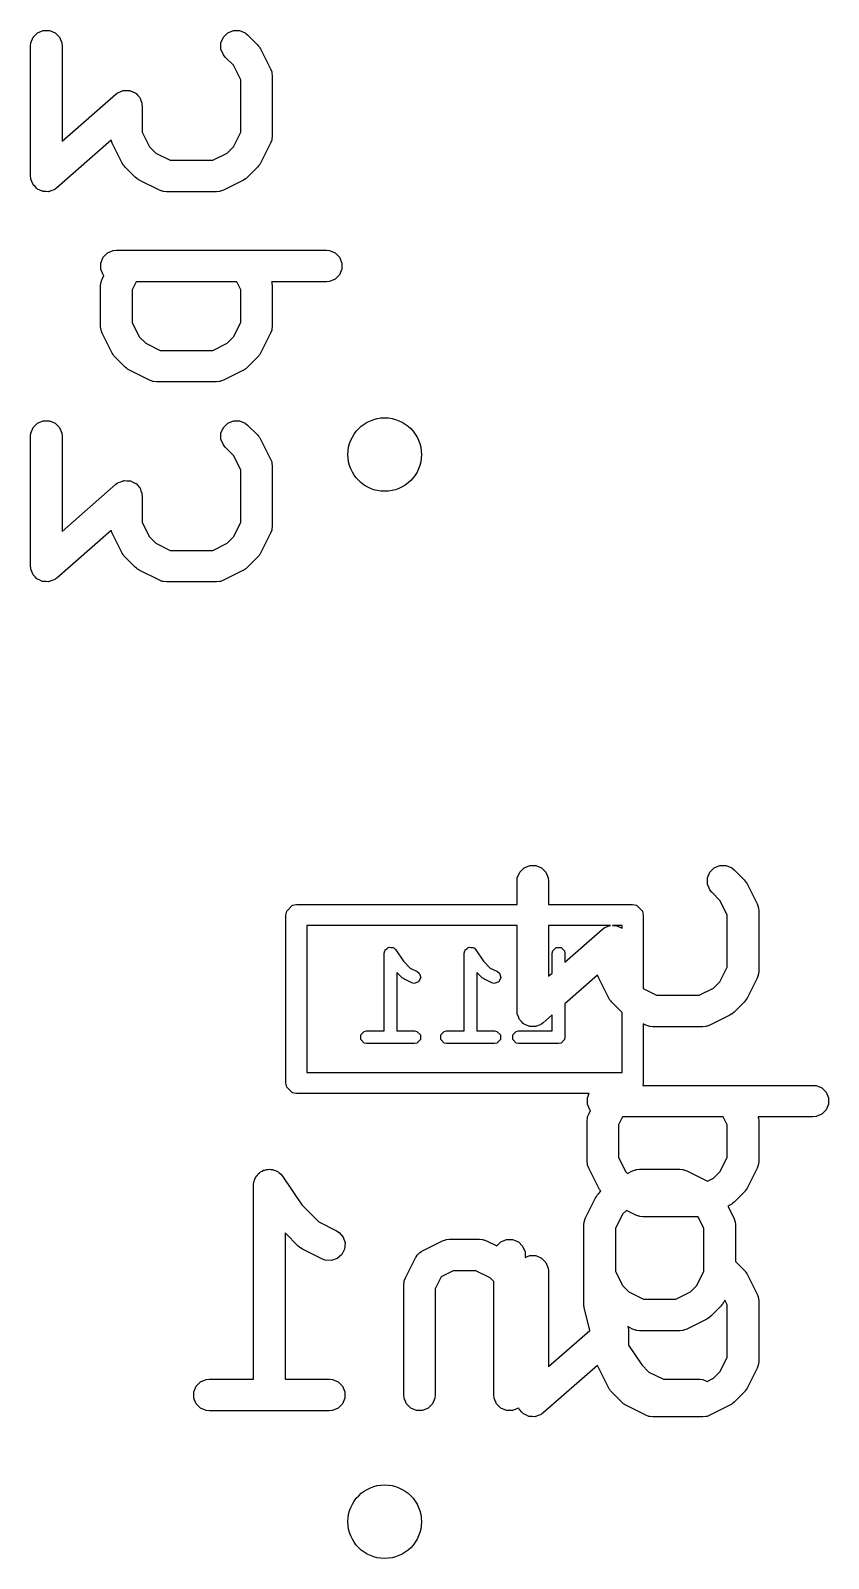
# Model space of a CAD drawing. Header units: inches. Extents: x -2.1 to 1.75, y 0.25 to 2.74.
# Drawn here: x -1.9563 to -1.8069, y 2.0981 to 2.3845 of the extents above; entities that cross this region are included whole.
import ezdxf

# ---------------------------------------------------------------- set-up
doc = ezdxf.new("R2010")
doc.units = ezdxf.units.IN
doc.header["$MEASUREMENT"] = 0
doc.layers.add('BLACK', color=250, linetype='CONTINUOUS')

msp = doc.modelspace()

# ---------------------------------------------------------------- linework, layer by layer
at = {"layer": 'BLACK', "linetype": 'CONTINUOUS'}
for p, q in [((-1.95629, 2.38215), (-1.95585, 2.38321)), ((-1.95585, 2.38321), (-1.95503, 2.38403)), ((-1.95503, 2.38403), (-1.95397, 2.38447)), ((-1.95397, 2.38447), (-1.95282, 2.38447)), ((-1.95282, 2.38447), (-1.95175, 2.38403)), ((-1.95175, 2.38403), (-1.95094, 2.38321)), ((-1.95094, 2.38321), (-1.9505, 2.38215)), ((-1.92067, 2.38215), (-1.92023, 2.38321)), ((-1.92023, 2.38321), (-1.91941, 2.38403)), ((-1.91941, 2.38403), (-1.91835, 2.38447)), ((-1.91835, 2.38447), (-1.9172, 2.38447)), ((-1.9172, 2.38447), (-1.91613, 2.38403)), ((-1.91613, 2.38403), (-1.91568, 2.38366)), ((-1.91568, 2.38366), (-1.91381, 2.38178)), ((-1.95635, 2.38157), (-1.95629, 2.38215)), ((-1.95635, 2.3572), (-1.95635, 2.38157)), ((-1.9505, 2.38215), (-1.95044, 2.38157)), ((-1.95044, 2.38157), (-1.95044, 2.36371)), ((-1.92067, 2.38099), (-1.92067, 2.38215)), ((-1.92023, 2.37993), (-1.92067, 2.38099)), ((-1.91986, 2.37948), (-1.92023, 2.37993)), ((-1.91381, 2.38178), (-1.91362, 2.38156)), ((-1.91362, 2.38156), (-1.91356, 2.38151)), ((-1.91356, 2.38151), (-1.91351, 2.38142)), ((-1.91351, 2.38142), (-1.91344, 2.38134)), ((-1.91344, 2.38134), (-1.91341, 2.38126)), ((-1.91341, 2.38126), (-1.91326, 2.38102)), ((-1.91326, 2.38102), (-1.91138, 2.37727)), ((-1.91832, 2.37795), (-1.91986, 2.37948)), ((-1.91698, 2.37525), (-1.91832, 2.37795)), ((-1.91138, 2.37727), (-1.91117, 2.37673)), ((-1.91698, 2.3654), (-1.91698, 2.37525)), ((-1.91117, 2.37673), (-1.91117, 2.37662)), ((-1.91117, 2.37662), (-1.91113, 2.37652)), ((-1.91113, 2.37652), (-1.91107, 2.37595)), ((-1.91107, 2.37595), (-1.91107, 2.3647)), ((-1.95044, 2.36371), (-1.94034, 2.37254)), ((-1.94034, 2.37254), (-1.94009, 2.37272)), ((-1.94009, 2.37272), (-1.94004, 2.37278)), ((-1.94004, 2.37278), (-1.93998, 2.3728)), ((-1.93998, 2.3728), (-1.93987, 2.37288)), ((-1.93987, 2.37288), (-1.93941, 2.37303)), ((-1.93941, 2.37303), (-1.93897, 2.37322)), ((-1.93897, 2.37322), (-1.93887, 2.37322)), ((-1.93887, 2.37322), (-1.93878, 2.37325)), ((-1.93878, 2.37325), (-1.9383, 2.37322)), ((-1.9383, 2.37322), (-1.93782, 2.37322)), ((-1.93782, 2.37322), (-1.93773, 2.37318)), ((-1.93773, 2.37318), (-1.93763, 2.37317)), ((-1.93763, 2.37317), (-1.9372, 2.37296)), ((-1.9372, 2.37296), (-1.93675, 2.37278)), ((-1.93675, 2.37278), (-1.93668, 2.37271)), ((-1.93668, 2.37271), (-1.93659, 2.37266)), ((-1.93659, 2.37266), (-1.93628, 2.3723)), ((-1.93628, 2.3723), (-1.93594, 2.37196)), ((-1.93594, 2.37196), (-1.9359, 2.37187)), ((-1.9359, 2.37187), (-1.93584, 2.3718)), ((-1.93584, 2.3718), (-1.93568, 2.37134)), ((-1.93568, 2.37134), (-1.9355, 2.3709)), ((-1.9355, 2.3709), (-1.93548, 2.37076)), ((-1.93548, 2.37076), (-1.93547, 2.3707)), ((-1.93547, 2.3707), (-1.93547, 2.37063)), ((-1.93547, 2.37063), (-1.93544, 2.37032)), ((-1.93544, 2.37032), (-1.93544, 2.3654)), ((-1.93544, 2.3654), (-1.93409, 2.3627)), ((-1.91832, 2.3627), (-1.91698, 2.3654)), ((-1.94124, 2.36391), (-1.95145, 2.35498)), ((-1.94104, 2.36338), (-1.94124, 2.36391)), ((-1.93916, 2.35963), (-1.94104, 2.36338)), ((-1.93409, 2.3627), (-1.9329, 2.3615)), ((-1.91952, 2.3615), (-1.91832, 2.3627)), ((-1.91138, 2.36338), (-1.91326, 2.35963)), ((-1.91117, 2.36392), (-1.91138, 2.36338)), ((-1.91113, 2.36412), (-1.91117, 2.36402)), ((-1.91117, 2.36402), (-1.91117, 2.36392)), ((-1.91107, 2.3647), (-1.91113, 2.36412)), ((-1.93901, 2.35938), (-1.93916, 2.35963)), ((-1.9329, 2.3615), (-1.9302, 2.36015)), ((-1.9302, 2.36015), (-1.92222, 2.36015)), ((-1.92222, 2.36015), (-1.91952, 2.3615)), ((-1.91326, 2.35963), (-1.91341, 2.35938)), ((-1.95632, 2.35689), (-1.95635, 2.3572)), ((-1.95632, 2.35682), (-1.95632, 2.35689)), ((-1.9563, 2.35676), (-1.95632, 2.35682)), ((-1.95629, 2.35662), (-1.9563, 2.35676)), ((-1.93898, 2.35931), (-1.93901, 2.35938)), ((-1.93891, 2.35923), (-1.93898, 2.35931)), ((-1.93885, 2.35914), (-1.93891, 2.35923)), ((-1.93879, 2.35909), (-1.93885, 2.35914)), ((-1.93861, 2.35886), (-1.93879, 2.35909)), ((-1.93673, 2.35699), (-1.93861, 2.35886)), ((-1.93651, 2.3568), (-1.93673, 2.35699)), ((-1.93646, 2.35674), (-1.93651, 2.3568)), ((-1.93637, 2.35669), (-1.93646, 2.35674)), ((-1.91596, 2.35674), (-1.91605, 2.35669)), ((-1.91591, 2.3568), (-1.91596, 2.35674)), ((-1.91568, 2.35699), (-1.91591, 2.3568)), ((-1.91381, 2.35886), (-1.91568, 2.35699)), ((-1.91362, 2.35909), (-1.91381, 2.35886)), ((-1.91356, 2.35914), (-1.91362, 2.35909)), ((-1.91351, 2.35923), (-1.91356, 2.35914)), ((-1.91344, 2.35931), (-1.91351, 2.35923)), ((-1.91341, 2.35938), (-1.91344, 2.35931)), ((-1.95611, 2.35618), (-1.95629, 2.35662)), ((-1.95595, 2.35573), (-1.95611, 2.35618)), ((-1.95589, 2.35565), (-1.95595, 2.35573)), ((-1.95585, 2.35556), (-1.95589, 2.35565)), ((-1.95551, 2.35522), (-1.95585, 2.35556)), ((-1.95519, 2.35486), (-1.95551, 2.35522)), ((-1.9551, 2.35481), (-1.95519, 2.35486)), ((-1.95503, 2.35474), (-1.9551, 2.35481)), ((-1.95459, 2.35456), (-1.95503, 2.35474)), ((-1.95416, 2.35435), (-1.95459, 2.35456)), ((-1.95406, 2.35434), (-1.95416, 2.35435)), ((-1.95397, 2.3543), (-1.95406, 2.35434)), ((-1.95349, 2.3543), (-1.95397, 2.3543)), ((-1.95301, 2.35427), (-1.95349, 2.3543)), ((-1.95292, 2.3543), (-1.95301, 2.35427)), ((-1.95282, 2.3543), (-1.95292, 2.3543)), ((-1.95237, 2.35449), (-1.95282, 2.3543)), ((-1.95192, 2.35464), (-1.95237, 2.35449)), ((-1.9518, 2.35472), (-1.95192, 2.35464)), ((-1.95175, 2.35474), (-1.9518, 2.35472)), ((-1.9517, 2.3548), (-1.95175, 2.35474)), ((-1.95145, 2.35498), (-1.9517, 2.3548)), ((-1.93629, 2.35662), (-1.93637, 2.35669)), ((-1.93621, 2.35659), (-1.93629, 2.35662)), ((-1.93597, 2.35643), (-1.93621, 2.35659)), ((-1.93222, 2.35456), (-1.93597, 2.35643)), ((-1.93168, 2.35435), (-1.93222, 2.35456)), ((-1.93157, 2.35434), (-1.93168, 2.35435)), ((-1.93147, 2.3543), (-1.93157, 2.35434)), ((-1.9309, 2.35425), (-1.93147, 2.3543)), ((-1.92152, 2.35425), (-1.9309, 2.35425)), ((-1.92095, 2.3543), (-1.92152, 2.35425)), ((-1.92085, 2.35434), (-1.92095, 2.3543)), ((-1.92074, 2.35435), (-1.92085, 2.35434)), ((-1.9202, 2.35456), (-1.92074, 2.35435)), ((-1.91645, 2.35643), (-1.9202, 2.35456)), ((-1.9162, 2.35659), (-1.91645, 2.35643)), ((-1.91613, 2.35662), (-1.9162, 2.35659)), ((-1.91605, 2.35669), (-1.91613, 2.35662)), ((-1.94272, 2.34197), (-1.94191, 2.34278)), ((-1.94191, 2.34278), (-1.94085, 2.34322)), ((-1.94085, 2.34322), (-1.94027, 2.34328)), ((-1.94027, 2.34328), (-1.9009, 2.34328)), ((-1.9009, 2.34328), (-1.90032, 2.34322)), ((-1.90032, 2.34322), (-1.89926, 2.34278)), ((-1.89926, 2.34278), (-1.89844, 2.34197)), ((-1.94317, 2.3409), (-1.94272, 2.34197)), ((-1.94317, 2.33975), (-1.94317, 2.3409)), ((-1.94272, 2.33869), (-1.94317, 2.33975)), ((-1.89844, 2.34197), (-1.898, 2.3409)), ((-1.898, 2.33975), (-1.89844, 2.33869)), ((-1.898, 2.3409), (-1.898, 2.33975)), ((-1.94322, 2.33658), (-1.94317, 2.33715)), ((-1.94317, 2.33715), (-1.94313, 2.33725)), ((-1.94313, 2.33725), (-1.94312, 2.33736)), ((-1.94312, 2.33736), (-1.94291, 2.3379)), ((-1.94291, 2.3379), (-1.94259, 2.33855)), ((-1.94259, 2.33855), (-1.94272, 2.33869)), ((-1.93657, 2.33737), (-1.93732, 2.33588)), ((-1.91772, 2.33737), (-1.93657, 2.33737)), ((-1.91698, 2.33588), (-1.91772, 2.33737)), ((-1.9009, 2.33737), (-1.91118, 2.33737)), ((-1.91118, 2.33737), (-1.91117, 2.33736)), ((-1.91117, 2.33736), (-1.91117, 2.33725)), ((-1.91117, 2.33725), (-1.91113, 2.33715)), ((-1.91113, 2.33715), (-1.91107, 2.33658)), ((-1.90032, 2.33743), (-1.9009, 2.33737)), ((-1.89926, 2.33787), (-1.90032, 2.33743)), ((-1.89844, 2.33869), (-1.89926, 2.33787)), ((-1.94322, 2.32908), (-1.94322, 2.33658)), ((-1.93732, 2.33588), (-1.93732, 2.32977)), ((-1.91698, 2.32977), (-1.91698, 2.33588)), ((-1.91107, 2.33658), (-1.91107, 2.32908)), ((-1.94317, 2.3285), (-1.94322, 2.32908)), ((-1.94313, 2.3284), (-1.94317, 2.3285)), ((-1.94312, 2.3283), (-1.94313, 2.3284)), ((-1.94291, 2.32776), (-1.94312, 2.3283)), ((-1.93732, 2.32977), (-1.93597, 2.32708)), ((-1.91832, 2.32708), (-1.91698, 2.32977)), ((-1.91117, 2.3283), (-1.91138, 2.32776)), ((-1.91113, 2.3285), (-1.91117, 2.3284)), ((-1.91117, 2.3284), (-1.91117, 2.3283)), ((-1.91107, 2.32908), (-1.91113, 2.3285)), ((-1.94104, 2.32401), (-1.94291, 2.32776)), ((-1.93597, 2.32708), (-1.93477, 2.32588)), ((-1.93477, 2.32588), (-1.93207, 2.32453)), ((-1.92222, 2.32453), (-1.91952, 2.32588)), ((-1.91952, 2.32588), (-1.91832, 2.32708)), ((-1.91138, 2.32776), (-1.91326, 2.32401)), ((-1.94088, 2.32376), (-1.94104, 2.32401)), ((-1.94085, 2.32369), (-1.94088, 2.32376)), ((-1.94078, 2.32361), (-1.94085, 2.32369)), ((-1.94073, 2.32352), (-1.94078, 2.32361)), ((-1.94067, 2.32347), (-1.94073, 2.32352)), ((-1.94048, 2.32324), (-1.94067, 2.32347)), ((-1.93861, 2.32137), (-1.94048, 2.32324)), ((-1.93207, 2.32453), (-1.92222, 2.32453)), ((-1.91381, 2.32324), (-1.91568, 2.32137)), ((-1.91362, 2.32347), (-1.91381, 2.32324)), ((-1.91356, 2.32352), (-1.91362, 2.32347)), ((-1.91351, 2.32361), (-1.91356, 2.32352)), ((-1.91344, 2.32369), (-1.91351, 2.32361)), ((-1.91341, 2.32376), (-1.91344, 2.32369)), ((-1.91326, 2.32401), (-1.91341, 2.32376)), ((-1.93838, 2.32118), (-1.93861, 2.32137)), ((-1.93833, 2.32112), (-1.93838, 2.32118)), ((-1.93824, 2.32106), (-1.93833, 2.32112)), ((-1.93816, 2.321), (-1.93824, 2.32106)), ((-1.93809, 2.32097), (-1.93816, 2.321)), ((-1.93784, 2.32081), (-1.93809, 2.32097)), ((-1.93409, 2.31894), (-1.93784, 2.32081)), ((-1.91645, 2.32081), (-1.9202, 2.31894)), ((-1.9162, 2.32097), (-1.91645, 2.32081)), ((-1.91613, 2.321), (-1.9162, 2.32097)), ((-1.91605, 2.32106), (-1.91613, 2.321)), ((-1.91596, 2.32112), (-1.91605, 2.32106)), ((-1.91591, 2.32118), (-1.91596, 2.32112)), ((-1.91568, 2.32137), (-1.91591, 2.32118)), ((-1.93355, 2.31873), (-1.93409, 2.31894)), ((-1.93344, 2.31872), (-1.93355, 2.31873)), ((-1.93335, 2.31868), (-1.93344, 2.31872)), ((-1.93277, 2.31863), (-1.93335, 2.31868)), ((-1.92152, 2.31863), (-1.93277, 2.31863)), ((-1.92095, 2.31868), (-1.92152, 2.31863)), ((-1.92085, 2.31872), (-1.92095, 2.31868)), ((-1.92074, 2.31873), (-1.92085, 2.31872)), ((-1.9202, 2.31894), (-1.92074, 2.31873)), ((-1.95585, 2.3101), (-1.95503, 2.31091)), ((-1.95503, 2.31091), (-1.95397, 2.31135)), ((-1.95397, 2.31135), (-1.95282, 2.31135)), ((-1.95282, 2.31135), (-1.95175, 2.31091)), ((-1.95175, 2.31091), (-1.95094, 2.3101)), ((-1.92023, 2.3101), (-1.91941, 2.31091)), ((-1.91941, 2.31091), (-1.91835, 2.31135)), ((-1.91835, 2.31135), (-1.9172, 2.31135)), ((-1.9172, 2.31135), (-1.91613, 2.31091)), ((-1.91613, 2.31091), (-1.91568, 2.31054)), ((-1.95635, 2.30846), (-1.95629, 2.30903)), ((-1.95635, 2.28408), (-1.95635, 2.30846)), ((-1.95629, 2.30903), (-1.95585, 2.3101)), ((-1.95094, 2.3101), (-1.9505, 2.30903)), ((-1.9505, 2.30903), (-1.95044, 2.30846)), ((-1.95044, 2.30846), (-1.95044, 2.29059)), ((-1.92067, 2.30903), (-1.92023, 2.3101)), ((-1.92067, 2.30788), (-1.92067, 2.30903)), ((-1.91568, 2.31054), (-1.91381, 2.30867)), ((-1.91381, 2.30867), (-1.91362, 2.30844)), ((-1.91362, 2.30844), (-1.91356, 2.30839)), ((-1.91356, 2.30839), (-1.91351, 2.3083)), ((-1.91351, 2.3083), (-1.91344, 2.30822)), ((-1.91344, 2.30822), (-1.91341, 2.30815)), ((-1.91341, 2.30815), (-1.91326, 2.3079)), ((-1.92023, 2.30681), (-1.92067, 2.30788)), ((-1.91986, 2.30637), (-1.92023, 2.30681)), ((-1.91832, 2.30483), (-1.91986, 2.30637)), ((-1.91326, 2.3079), (-1.91138, 2.30415)), ((-1.91698, 2.30213), (-1.91832, 2.30483)), ((-1.91138, 2.30415), (-1.91117, 2.30361)), ((-1.91117, 2.30361), (-1.91117, 2.3035)), ((-1.91117, 2.3035), (-1.91113, 2.30341)), ((-1.91113, 2.30341), (-1.91107, 2.30283)), ((-1.91107, 2.30283), (-1.91107, 2.29158)), ((-1.94034, 2.29943), (-1.94009, 2.29961)), ((-1.94009, 2.29961), (-1.94004, 2.29966)), ((-1.94004, 2.29966), (-1.93998, 2.29968)), ((-1.93998, 2.29968), (-1.93987, 2.29977)), ((-1.93987, 2.29977), (-1.93941, 2.29992)), ((-1.93941, 2.29992), (-1.93897, 2.3001)), ((-1.93897, 2.3001), (-1.93887, 2.3001)), ((-1.93887, 2.3001), (-1.93878, 2.30013)), ((-1.93878, 2.30013), (-1.9383, 2.3001)), ((-1.9383, 2.3001), (-1.93782, 2.3001)), ((-1.93782, 2.3001), (-1.93773, 2.30006)), ((-1.93773, 2.30006), (-1.93763, 2.30006)), ((-1.93763, 2.30006), (-1.9372, 2.29985)), ((-1.9372, 2.29985), (-1.93675, 2.29966)), ((-1.93675, 2.29966), (-1.93668, 2.29959)), ((-1.93668, 2.29959), (-1.93659, 2.29955)), ((-1.93659, 2.29955), (-1.93628, 2.29919)), ((-1.91698, 2.29228), (-1.91698, 2.30213)), ((-1.95044, 2.29059), (-1.94034, 2.29943)), ((-1.93628, 2.29919), (-1.93594, 2.29885)), ((-1.93594, 2.29885), (-1.9359, 2.29876)), ((-1.9359, 2.29876), (-1.93584, 2.29868)), ((-1.93584, 2.29868), (-1.93568, 2.29823)), ((-1.93568, 2.29823), (-1.9355, 2.29778)), ((-1.9355, 2.29778), (-1.93548, 2.29764)), ((-1.93548, 2.29764), (-1.93547, 2.29759)), ((-1.93547, 2.29759), (-1.93547, 2.29751)), ((-1.93547, 2.29751), (-1.93544, 2.29721)), ((-1.93544, 2.29721), (-1.93544, 2.29228)), ((-1.93544, 2.29228), (-1.93409, 2.28958)), ((-1.91832, 2.28958), (-1.91698, 2.29228)), ((-1.91113, 2.29101), (-1.91117, 2.29091)), ((-1.91117, 2.29091), (-1.91117, 2.2908)), ((-1.91107, 2.29158), (-1.91113, 2.29101)), ((-1.94124, 2.29079), (-1.95145, 2.28186)), ((-1.94104, 2.29026), (-1.94124, 2.29079)), ((-1.93916, 2.28651), (-1.94104, 2.29026)), ((-1.93409, 2.28958), (-1.9329, 2.28838)), ((-1.9329, 2.28838), (-1.9302, 2.28704)), ((-1.92222, 2.28704), (-1.91952, 2.28838)), ((-1.91952, 2.28838), (-1.91832, 2.28958)), ((-1.91138, 2.29026), (-1.91326, 2.28651)), ((-1.91117, 2.2908), (-1.91138, 2.29026)), ((-1.93901, 2.28626), (-1.93916, 2.28651)), ((-1.93898, 2.28619), (-1.93901, 2.28626)), ((-1.93891, 2.28611), (-1.93898, 2.28619)), ((-1.93885, 2.28602), (-1.93891, 2.28611)), ((-1.93879, 2.28597), (-1.93885, 2.28602)), ((-1.93861, 2.28574), (-1.93879, 2.28597)), ((-1.93673, 2.28387), (-1.93861, 2.28574)), ((-1.9302, 2.28704), (-1.92222, 2.28704)), ((-1.91381, 2.28574), (-1.91568, 2.28387)), ((-1.91362, 2.28597), (-1.91381, 2.28574)), ((-1.91356, 2.28602), (-1.91362, 2.28597)), ((-1.91351, 2.28611), (-1.91356, 2.28602)), ((-1.91344, 2.28619), (-1.91351, 2.28611)), ((-1.91341, 2.28626), (-1.91344, 2.28619)), ((-1.91326, 2.28651), (-1.91341, 2.28626)), ((-1.95632, 2.28378), (-1.95635, 2.28408)), ((-1.95632, 2.2837), (-1.95632, 2.28378)), ((-1.9563, 2.28365), (-1.95632, 2.2837)), ((-1.95629, 2.28351), (-1.9563, 2.28365)), ((-1.95611, 2.28306), (-1.95629, 2.28351)), ((-1.95595, 2.28261), (-1.95611, 2.28306)), ((-1.95589, 2.28253), (-1.95595, 2.28261)), ((-1.95585, 2.28244), (-1.95589, 2.28253)), ((-1.95551, 2.2821), (-1.95585, 2.28244)), ((-1.93651, 2.28368), (-1.93673, 2.28387)), ((-1.93646, 2.28363), (-1.93651, 2.28368)), ((-1.93637, 2.28357), (-1.93646, 2.28363)), ((-1.93629, 2.2835), (-1.93637, 2.28357)), ((-1.93621, 2.28347), (-1.93629, 2.2835)), ((-1.93597, 2.28332), (-1.93621, 2.28347)), ((-1.93222, 2.28144), (-1.93597, 2.28332)), ((-1.91645, 2.28332), (-1.9202, 2.28144)), ((-1.9162, 2.28347), (-1.91645, 2.28332)), ((-1.91613, 2.2835), (-1.9162, 2.28347)), ((-1.91605, 2.28357), (-1.91613, 2.2835)), ((-1.91596, 2.28363), (-1.91605, 2.28357)), ((-1.91591, 2.28368), (-1.91596, 2.28363)), ((-1.91568, 2.28387), (-1.91591, 2.28368)), ((-1.95519, 2.28174), (-1.95551, 2.2821)), ((-1.9551, 2.2817), (-1.95519, 2.28174)), ((-1.95503, 2.28163), (-1.9551, 2.2817)), ((-1.95459, 2.28144), (-1.95503, 2.28163)), ((-1.95416, 2.28123), (-1.95459, 2.28144)), ((-1.95406, 2.28123), (-1.95416, 2.28123)), ((-1.95397, 2.28119), (-1.95406, 2.28123)), ((-1.95349, 2.28119), (-1.95397, 2.28119)), ((-1.95301, 2.28116), (-1.95349, 2.28119)), ((-1.95292, 2.28119), (-1.95301, 2.28116)), ((-1.95282, 2.28119), (-1.95292, 2.28119)), ((-1.95237, 2.28137), (-1.95282, 2.28119)), ((-1.95192, 2.28152), (-1.95237, 2.28137)), ((-1.9518, 2.28161), (-1.95192, 2.28152)), ((-1.95175, 2.28163), (-1.9518, 2.28161)), ((-1.9517, 2.28168), (-1.95175, 2.28163)), ((-1.95145, 2.28186), (-1.9517, 2.28168)), ((-1.93168, 2.28124), (-1.93222, 2.28144)), ((-1.93157, 2.28123), (-1.93168, 2.28124)), ((-1.93147, 2.28119), (-1.93157, 2.28123)), ((-1.9309, 2.28113), (-1.93147, 2.28119)), ((-1.92152, 2.28113), (-1.9309, 2.28113)), ((-1.92095, 2.28119), (-1.92152, 2.28113)), ((-1.92085, 2.28123), (-1.92095, 2.28119)), ((-1.92074, 2.28124), (-1.92085, 2.28123)), ((-1.9202, 2.28144), (-1.92074, 2.28124)), ((-1.86389, 2.22753), (-1.86283, 2.22797)), ((-1.86283, 2.22797), (-1.86168, 2.22797)), ((-1.86168, 2.22797), (-1.86061, 2.22753)), ((-1.82827, 2.22753), (-1.82721, 2.22797)), ((-1.82721, 2.22797), (-1.82605, 2.22797)), ((-1.82605, 2.22797), (-1.82499, 2.22753)), ((-1.8652, 2.22507), (-1.86515, 2.22565)), ((-1.8652, 2.22067), (-1.8652, 2.22507)), ((-1.86515, 2.22565), (-1.86471, 2.22672)), ((-1.86471, 2.22672), (-1.86389, 2.22753)), ((-1.86061, 2.22753), (-1.8598, 2.22672)), ((-1.8598, 2.22672), (-1.85936, 2.22565)), ((-1.85936, 2.22565), (-1.8593, 2.22507)), ((-1.8593, 2.22507), (-1.8593, 2.22067)), ((-1.82953, 2.22565), (-1.82909, 2.22672)), ((-1.82953, 2.2245), (-1.82953, 2.22565)), ((-1.82909, 2.22672), (-1.82827, 2.22753)), ((-1.82499, 2.22753), (-1.82454, 2.22716)), ((-1.82454, 2.22716), (-1.82267, 2.22529)), ((-1.82267, 2.22529), (-1.82248, 2.22506)), ((-1.82248, 2.22506), (-1.82242, 2.22501)), ((-1.82242, 2.22501), (-1.82237, 2.22492)), ((-1.82909, 2.22343), (-1.82953, 2.2245)), ((-1.82872, 2.22299), (-1.82909, 2.22343)), ((-1.82718, 2.22145), (-1.82872, 2.22299)), ((-1.82237, 2.22492), (-1.8223, 2.22484)), ((-1.8223, 2.22484), (-1.82227, 2.22477)), ((-1.82227, 2.22477), (-1.82211, 2.22452)), ((-1.82211, 2.22452), (-1.82024, 2.22077)), ((-1.9085, 2.2187), (-1.90835, 2.21945)), ((-1.90835, 2.21945), (-1.90729, 2.22052)), ((-1.90729, 2.22052), (-1.90654, 2.22067)), ((-1.90654, 2.22067), (-1.8652, 2.22067)), ((-1.8593, 2.22067), (-1.84354, 2.22067)), ((-1.84354, 2.22067), (-1.84279, 2.22052)), ((-1.84279, 2.22052), (-1.84172, 2.21945)), ((-1.84172, 2.21945), (-1.84157, 2.2187)), ((-1.82583, 2.21875), (-1.82718, 2.22145)), ((-1.82024, 2.22077), (-1.82003, 2.22023)), ((-1.82003, 2.22023), (-1.82003, 2.22012)), ((-1.82003, 2.22012), (-1.81999, 2.22003)), ((-1.81999, 2.22003), (-1.81993, 2.21945)), ((-1.81993, 2.21945), (-1.81993, 2.2082)), ((-1.9085, 2.1872), (-1.9085, 2.2187)), ((-1.90457, 2.21673), (-1.90457, 2.18917)), ((-1.8652, 2.21673), (-1.90457, 2.21673)), ((-1.8652, 2.2007), (-1.8652, 2.21673)), ((-1.8593, 2.21673), (-1.8593, 2.20721)), ((-1.8477, 2.21673), (-1.8593, 2.21673)), ((-1.84873, 2.21639), (-1.84827, 2.21654)), ((-1.84827, 2.21654), (-1.84783, 2.21672)), ((-1.84783, 2.21672), (-1.84773, 2.21672)), ((-1.84773, 2.21672), (-1.8477, 2.21673)), ((-1.8473, 2.21673), (-1.84716, 2.21672)), ((-1.84551, 2.21673), (-1.8473, 2.21673)), ((-1.84716, 2.21672), (-1.84668, 2.21672)), ((-1.84668, 2.21672), (-1.84659, 2.21668)), ((-1.84659, 2.21668), (-1.84649, 2.21668)), ((-1.84649, 2.21668), (-1.84606, 2.21647)), ((-1.84606, 2.21647), (-1.84561, 2.21628)), ((-1.84551, 2.2162), (-1.84551, 2.21673)), ((-1.84157, 2.2187), (-1.84157, 2.20491)), ((-1.82583, 2.2089), (-1.82583, 2.21875)), ((-1.85624, 2.20989), (-1.8492, 2.21605)), ((-1.8492, 2.21605), (-1.84895, 2.21623)), ((-1.84895, 2.21623), (-1.84889, 2.21628)), ((-1.84889, 2.21628), (-1.84884, 2.2163)), ((-1.84884, 2.2163), (-1.84873, 2.21639)), ((-1.84561, 2.21628), (-1.84554, 2.21621)), ((-1.84554, 2.21621), (-1.84551, 2.2162)), ((-1.89009, 2.21154), (-1.89, 2.21199)), ((-1.89009, 2.19697), (-1.89009, 2.21154)), ((-1.89, 2.21199), (-1.88992, 2.21208)), ((-1.88992, 2.21208), (-1.88989, 2.2122)), ((-1.88989, 2.2122), (-1.88961, 2.21239)), ((-1.88961, 2.21239), (-1.88936, 2.21263)), ((-1.88936, 2.21263), (-1.88924, 2.21263)), ((-1.88924, 2.21263), (-1.88914, 2.2127)), ((-1.88914, 2.2127), (-1.8888, 2.21263)), ((-1.8888, 2.21263), (-1.88846, 2.21263)), ((-1.88846, 2.21263), (-1.88837, 2.21254)), ((-1.88837, 2.21254), (-1.88826, 2.21252)), ((-1.88826, 2.21252), (-1.88793, 2.21219)), ((-1.88793, 2.21219), (-1.88649, 2.21004)), ((-1.8751, 2.21154), (-1.87501, 2.21199)), ((-1.8751, 2.19697), (-1.8751, 2.21154)), ((-1.87501, 2.21199), (-1.87492, 2.21208)), ((-1.87492, 2.21208), (-1.8749, 2.2122)), ((-1.8749, 2.2122), (-1.87461, 2.21239)), ((-1.87461, 2.21239), (-1.87437, 2.21263)), ((-1.87437, 2.21263), (-1.87424, 2.21263)), ((-1.87424, 2.21263), (-1.87414, 2.2127)), ((-1.87414, 2.2127), (-1.87381, 2.21263)), ((-1.87381, 2.21263), (-1.87346, 2.21263)), ((-1.87346, 2.21263), (-1.87338, 2.21254)), ((-1.87338, 2.21254), (-1.87326, 2.21252)), ((-1.87326, 2.21252), (-1.87293, 2.21219)), ((-1.87293, 2.21219), (-1.8715, 2.21004)), ((-1.8586, 2.21154), (-1.85851, 2.21199)), ((-1.8586, 2.20782), (-1.8586, 2.21154)), ((-1.85851, 2.21199), (-1.85787, 2.21263)), ((-1.85787, 2.21263), (-1.85696, 2.21263)), ((-1.85696, 2.21263), (-1.85633, 2.21199)), ((-1.85633, 2.21199), (-1.85624, 2.21154)), ((-1.85624, 2.21154), (-1.85624, 2.20989)), ((-1.88675, 2.20695), (-1.88773, 2.20794)), ((-1.88773, 2.20794), (-1.88773, 2.19697)), ((-1.88649, 2.21004), (-1.88521, 2.20876)), ((-1.88521, 2.20876), (-1.88389, 2.2081)), ((-1.88389, 2.2081), (-1.88352, 2.20781)), ((-1.88352, 2.20781), (-1.88324, 2.20696)), ((-1.87175, 2.20695), (-1.87273, 2.20794)), ((-1.87273, 2.20794), (-1.87273, 2.19697)), ((-1.8715, 2.21004), (-1.87022, 2.20876)), ((-1.87022, 2.20876), (-1.86889, 2.2081)), ((-1.86889, 2.2081), (-1.86852, 2.20781)), ((-1.86852, 2.20781), (-1.86824, 2.20696)), ((-1.8593, 2.20721), (-1.8586, 2.20782)), ((-1.82718, 2.2062), (-1.82583, 2.2089)), ((-1.81993, 2.2082), (-1.81999, 2.20763)), ((-1.88659, 2.20685), (-1.88675, 2.20695)), ((-1.88644, 2.20673), (-1.88659, 2.20685)), ((-1.88494, 2.20598), (-1.88644, 2.20673)), ((-1.8845, 2.20586), (-1.88494, 2.20598)), ((-1.88364, 2.20615), (-1.8845, 2.20586)), ((-1.88324, 2.20696), (-1.88364, 2.20615)), ((-1.87159, 2.20685), (-1.87175, 2.20695)), ((-1.87144, 2.20673), (-1.87159, 2.20685)), ((-1.86994, 2.20598), (-1.87144, 2.20673)), ((-1.8695, 2.20586), (-1.86994, 2.20598)), ((-1.86864, 2.20615), (-1.8695, 2.20586)), ((-1.86824, 2.20696), (-1.86864, 2.20615)), ((-1.8501, 2.20741), (-1.85624, 2.20204)), ((-1.84989, 2.20688), (-1.8501, 2.20741)), ((-1.84802, 2.20313), (-1.84989, 2.20688)), ((-1.83108, 2.20366), (-1.82838, 2.205)), ((-1.82838, 2.205), (-1.82718, 2.2062)), ((-1.82024, 2.20688), (-1.82211, 2.20313)), ((-1.82003, 2.20742), (-1.82024, 2.20688)), ((-1.81999, 2.20763), (-1.82003, 2.20753)), ((-1.82003, 2.20753), (-1.82003, 2.20742)), ((-1.84786, 2.20288), (-1.84802, 2.20313)), ((-1.84783, 2.20281), (-1.84786, 2.20288)), ((-1.84777, 2.20273), (-1.84783, 2.20281)), ((-1.84771, 2.20264), (-1.84777, 2.20273)), ((-1.84765, 2.20259), (-1.84771, 2.20264)), ((-1.84747, 2.20236), (-1.84765, 2.20259)), ((-1.84559, 2.20049), (-1.84747, 2.20236)), ((-1.84157, 2.20491), (-1.83906, 2.20366)), ((-1.83906, 2.20366), (-1.83108, 2.20366)), ((-1.82267, 2.20236), (-1.82454, 2.20049)), ((-1.82248, 2.20259), (-1.82267, 2.20236)), ((-1.82242, 2.20264), (-1.82248, 2.20259)), ((-1.82237, 2.20273), (-1.82242, 2.20264)), ((-1.8223, 2.20281), (-1.82237, 2.20273)), ((-1.82227, 2.20288), (-1.8223, 2.20281)), ((-1.82211, 2.20313), (-1.82227, 2.20288)), ((-1.86517, 2.2004), (-1.8652, 2.2007)), ((-1.86518, 2.20032), (-1.86517, 2.2004)), ((-1.86516, 2.20027), (-1.86518, 2.20032)), ((-1.86515, 2.20013), (-1.86516, 2.20027)), ((-1.86496, 2.19968), (-1.86515, 2.20013)), ((-1.86481, 2.19923), (-1.86496, 2.19968)), ((-1.86474, 2.19915), (-1.86481, 2.19923)), ((-1.8586, 2.19998), (-1.86031, 2.19848)), ((-1.8586, 2.19697), (-1.8586, 2.19998)), ((-1.85624, 2.20204), (-1.85624, 2.19579)), ((-1.84551, 2.20042), (-1.84559, 2.20049)), ((-1.84551, 2.18917), (-1.84551, 2.20042)), ((-1.82531, 2.19994), (-1.82906, 2.19806)), ((-1.82506, 2.20009), (-1.82531, 2.19994)), ((-1.82499, 2.20012), (-1.82506, 2.20009)), ((-1.82491, 2.20019), (-1.82499, 2.20012)), ((-1.82482, 2.20025), (-1.82491, 2.20019)), ((-1.82477, 2.2003), (-1.82482, 2.20025)), ((-1.82454, 2.20049), (-1.82477, 2.2003)), ((-1.8945, 2.19624), (-1.89386, 2.19688)), ((-1.89386, 2.19688), (-1.89341, 2.19697)), ((-1.89341, 2.19697), (-1.89009, 2.19697)), ((-1.88773, 2.19697), (-1.88441, 2.19697)), ((-1.88441, 2.19697), (-1.88396, 2.19688)), ((-1.88396, 2.19688), (-1.88332, 2.19624)), ((-1.87951, 2.19624), (-1.87887, 2.19688)), ((-1.87887, 2.19688), (-1.87841, 2.19697)), ((-1.87841, 2.19697), (-1.8751, 2.19697)), ((-1.87273, 2.19697), (-1.86942, 2.19697)), ((-1.86942, 2.19697), (-1.86896, 2.19688)), ((-1.86896, 2.19688), (-1.86832, 2.19624)), ((-1.86601, 2.19624), (-1.86537, 2.19688)), ((-1.86537, 2.19688), (-1.86492, 2.19697)), ((-1.86492, 2.19697), (-1.8586, 2.19697)), ((-1.86471, 2.19906), (-1.86474, 2.19915)), ((-1.86437, 2.19872), (-1.86471, 2.19906)), ((-1.86405, 2.19836), (-1.86437, 2.19872)), ((-1.86396, 2.19832), (-1.86405, 2.19836)), ((-1.86389, 2.19825), (-1.86396, 2.19832)), ((-1.86345, 2.19806), (-1.86389, 2.19825)), ((-1.86302, 2.19785), (-1.86345, 2.19806)), ((-1.86292, 2.19785), (-1.86302, 2.19785)), ((-1.86283, 2.19781), (-1.86292, 2.19785)), ((-1.86235, 2.19781), (-1.86283, 2.19781)), ((-1.86187, 2.19778), (-1.86235, 2.19781)), ((-1.86177, 2.19781), (-1.86187, 2.19778)), ((-1.86168, 2.19781), (-1.86177, 2.19781)), ((-1.86123, 2.19799), (-1.86168, 2.19781)), ((-1.86078, 2.19814), (-1.86123, 2.19799)), ((-1.86066, 2.19823), (-1.86078, 2.19814)), ((-1.86061, 2.19825), (-1.86066, 2.19823)), ((-1.86056, 2.1983), (-1.86061, 2.19825)), ((-1.86031, 2.19848), (-1.86056, 2.1983)), ((-1.84107, 2.19806), (-1.84157, 2.19831)), ((-1.84157, 2.19831), (-1.84157, 2.1872)), ((-1.84053, 2.19786), (-1.84107, 2.19806)), ((-1.84043, 2.19785), (-1.84053, 2.19786)), ((-1.84033, 2.19781), (-1.84043, 2.19785)), ((-1.83975, 2.19775), (-1.84033, 2.19781)), ((-1.83038, 2.19775), (-1.83975, 2.19775)), ((-1.8298, 2.19781), (-1.83038, 2.19775)), ((-1.82971, 2.19785), (-1.8298, 2.19781)), ((-1.8296, 2.19786), (-1.82971, 2.19785)), ((-1.82906, 2.19806), (-1.8296, 2.19786)), ((-1.8945, 2.19534), (-1.8945, 2.19624)), ((-1.89386, 2.1947), (-1.8945, 2.19534)), ((-1.89341, 2.19461), (-1.89386, 2.1947)), ((-1.88441, 2.19461), (-1.89341, 2.19461)), ((-1.88396, 2.1947), (-1.88441, 2.19461)), ((-1.88332, 2.19534), (-1.88396, 2.1947)), ((-1.88332, 2.19624), (-1.88332, 2.19534)), ((-1.87951, 2.19534), (-1.87951, 2.19624)), ((-1.87887, 2.1947), (-1.87951, 2.19534)), ((-1.87841, 2.19461), (-1.87887, 2.1947)), ((-1.86942, 2.19461), (-1.87841, 2.19461)), ((-1.86896, 2.1947), (-1.86942, 2.19461)), ((-1.86832, 2.19534), (-1.86896, 2.1947)), ((-1.86832, 2.19624), (-1.86832, 2.19534)), ((-1.86601, 2.19534), (-1.86601, 2.19624)), ((-1.86537, 2.1947), (-1.86601, 2.19534)), ((-1.86492, 2.19461), (-1.86537, 2.1947)), ((-1.85742, 2.19461), (-1.86492, 2.19461)), ((-1.85696, 2.1947), (-1.85742, 2.19461)), ((-1.85633, 2.19534), (-1.85696, 2.1947)), ((-1.85624, 2.19579), (-1.85633, 2.19534)), ((-1.90457, 2.18917), (-1.84551, 2.18917)), ((-1.90835, 2.18645), (-1.9085, 2.1872)), ((-1.90729, 2.18539), (-1.90835, 2.18645)), ((-1.90654, 2.18524), (-1.90729, 2.18539)), ((-1.85168, 2.18524), (-1.90654, 2.18524)), ((-1.85202, 2.18441), (-1.85168, 2.18524)), ((-1.84157, 2.1872), (-1.84166, 2.18678)), ((-1.84166, 2.18678), (-1.80976, 2.18678)), ((-1.80976, 2.18678), (-1.80918, 2.18673)), ((-1.80918, 2.18673), (-1.80812, 2.18629)), ((-1.80812, 2.18629), (-1.8073, 2.18547)), ((-1.8073, 2.18547), (-1.80686, 2.18441)), ((-1.85202, 2.18325), (-1.85202, 2.18441)), ((-1.85158, 2.18219), (-1.85202, 2.18325)), ((-1.85177, 2.1814), (-1.85144, 2.18205)), ((-1.85144, 2.18205), (-1.85158, 2.18219)), ((-1.8073, 2.18219), (-1.80812, 2.18138)), ((-1.80686, 2.18325), (-1.8073, 2.18219)), ((-1.80686, 2.18441), (-1.80686, 2.18325)), ((-1.85208, 2.18008), (-1.85202, 2.18066)), ((-1.85208, 2.17258), (-1.85208, 2.18008)), ((-1.85202, 2.18066), (-1.85198, 2.18075)), ((-1.85198, 2.18086), (-1.85177, 2.1814)), ((-1.85198, 2.18075), (-1.85198, 2.18086)), ((-1.84543, 2.18088), (-1.84618, 2.17938)), ((-1.84618, 2.17938), (-1.84618, 2.17328)), ((-1.82658, 2.18088), (-1.84543, 2.18088)), ((-1.82583, 2.17938), (-1.82658, 2.18088)), ((-1.82583, 2.17328), (-1.82583, 2.17938)), ((-1.80976, 2.18088), (-1.82004, 2.18088)), ((-1.82004, 2.18088), (-1.82003, 2.18086)), ((-1.82003, 2.18086), (-1.82003, 2.18075)), ((-1.82003, 2.18075), (-1.81999, 2.18066)), ((-1.81999, 2.18066), (-1.81993, 2.18008)), ((-1.81993, 2.18008), (-1.81993, 2.17258)), ((-1.80918, 2.18093), (-1.80976, 2.18088)), ((-1.80812, 2.18138), (-1.80918, 2.18093)), ((-1.91324, 2.17057), (-1.91297, 2.17068)), ((-1.91297, 2.17068), (-1.91272, 2.17085)), ((-1.91272, 2.17085), (-1.91244, 2.1709)), ((-1.91244, 2.1709), (-1.91217, 2.17101)), ((-1.91217, 2.17101), (-1.91188, 2.17101)), ((-1.91188, 2.17101), (-1.91159, 2.17107)), ((-1.91159, 2.17107), (-1.91131, 2.17101)), ((-1.91131, 2.17101), (-1.91102, 2.17101)), ((-1.91102, 2.17101), (-1.91075, 2.1709)), ((-1.91075, 2.1709), (-1.91046, 2.17084)), ((-1.91046, 2.17084), (-1.91022, 2.17068)), ((-1.91022, 2.17068), (-1.90996, 2.17057)), ((-1.85202, 2.17201), (-1.85208, 2.17258)), ((-1.85198, 2.17191), (-1.85202, 2.17201)), ((-1.85198, 2.1718), (-1.85198, 2.17191)), ((-1.85177, 2.17126), (-1.85198, 2.1718)), ((-1.84989, 2.16751), (-1.85177, 2.17126)), ((-1.84618, 2.17328), (-1.84483, 2.17058)), ((-1.84452, 2.17027), (-1.84355, 2.17076)), ((-1.84355, 2.17076), (-1.84301, 2.17097)), ((-1.84301, 2.17097), (-1.84291, 2.17097)), ((-1.84291, 2.17097), (-1.84281, 2.17101)), ((-1.84281, 2.17101), (-1.84223, 2.17107)), ((-1.84223, 2.17107), (-1.83473, 2.17107)), ((-1.83473, 2.17107), (-1.83416, 2.17101)), ((-1.83416, 2.17101), (-1.83406, 2.17097)), ((-1.83406, 2.17097), (-1.83395, 2.17097)), ((-1.83395, 2.17097), (-1.83341, 2.17076)), ((-1.83341, 2.17076), (-1.82966, 2.16888)), ((-1.82718, 2.17058), (-1.82583, 2.17328)), ((-1.82024, 2.17126), (-1.82211, 2.16751)), ((-1.82003, 2.1718), (-1.82024, 2.17126)), ((-1.81999, 2.17201), (-1.82003, 2.17191)), ((-1.82003, 2.17191), (-1.82003, 2.1718)), ((-1.81993, 2.17258), (-1.81999, 2.17201)), ((-1.91455, 2.16812), (-1.91449, 2.16869)), ((-1.91455, 2.1317), (-1.91455, 2.16812)), ((-1.91455, 2.16812), (-1.91455, 2.16812)), ((-1.91455, 2.16812), (-1.91455, 2.16812)), ((-1.91455, 2.16812), (-1.91455, 2.16812)), ((-1.91449, 2.16869), (-1.91438, 2.16896)), ((-1.91438, 2.16896), (-1.91432, 2.16925)), ((-1.91432, 2.16925), (-1.91416, 2.16949)), ((-1.91416, 2.16949), (-1.91405, 2.16976)), ((-1.91405, 2.16976), (-1.91385, 2.16996)), ((-1.91385, 2.16996), (-1.91368, 2.17021)), ((-1.91368, 2.17021), (-1.91344, 2.17037)), ((-1.91344, 2.17037), (-1.91324, 2.17057)), ((-1.90996, 2.17057), (-1.90975, 2.17037)), ((-1.90975, 2.17037), (-1.90951, 2.1702)), ((-1.90951, 2.1702), (-1.90914, 2.16976)), ((-1.90914, 2.16976), (-1.90914, 2.16976)), ((-1.90914, 2.16976), (-1.90914, 2.16976)), ((-1.90914, 2.16976), (-1.90914, 2.16976)), ((-1.90914, 2.16976), (-1.90555, 2.16437)), ((-1.84483, 2.17058), (-1.84452, 2.17027)), ((-1.82966, 2.16888), (-1.82954, 2.16881)), ((-1.82954, 2.16881), (-1.82838, 2.16938)), ((-1.82838, 2.16938), (-1.82718, 2.17058)), ((-1.85237, 2.16194), (-1.8505, 2.16569)), ((-1.8505, 2.16569), (-1.85034, 2.16594)), ((-1.85034, 2.16594), (-1.85031, 2.16601)), ((-1.85031, 2.16601), (-1.85024, 2.16609)), ((-1.85024, 2.16609), (-1.85019, 2.16618)), ((-1.85019, 2.16618), (-1.85013, 2.16623)), ((-1.85013, 2.16623), (-1.84994, 2.16646)), ((-1.84994, 2.16646), (-1.84948, 2.16692)), ((-1.84974, 2.16726), (-1.84989, 2.16751)), ((-1.84971, 2.16719), (-1.84974, 2.16726)), ((-1.84964, 2.16711), (-1.84971, 2.16719)), ((-1.84959, 2.16702), (-1.84964, 2.16711)), ((-1.84953, 2.16697), (-1.84959, 2.16702)), ((-1.84948, 2.16692), (-1.84953, 2.16697)), ((-1.82454, 2.16487), (-1.82477, 2.16468)), ((-1.82267, 2.16674), (-1.82454, 2.16487)), ((-1.82248, 2.16697), (-1.82267, 2.16674)), ((-1.82242, 2.16702), (-1.82248, 2.16697)), ((-1.82237, 2.16711), (-1.82242, 2.16702)), ((-1.8223, 2.16719), (-1.82237, 2.16711)), ((-1.82227, 2.16726), (-1.8223, 2.16719)), ((-1.82211, 2.16751), (-1.82227, 2.16726)), ((-1.90555, 2.16437), (-1.90235, 2.16117)), ((-1.84543, 2.16262), (-1.84678, 2.15992)), ((-1.84472, 2.16333), (-1.84543, 2.16262)), ((-1.84295, 2.16244), (-1.84472, 2.16333)), ((-1.84241, 2.16223), (-1.84295, 2.16244)), ((-1.8423, 2.16223), (-1.84241, 2.16223)), ((-1.8422, 2.16219), (-1.8423, 2.16223)), ((-1.84163, 2.16213), (-1.8422, 2.16219)), ((-1.83129, 2.16213), (-1.84163, 2.16213)), ((-1.83019, 2.15992), (-1.83129, 2.16213)), ((-1.82531, 2.16432), (-1.82569, 2.16413)), ((-1.82569, 2.16413), (-1.82459, 2.16194)), ((-1.82506, 2.16447), (-1.82531, 2.16432)), ((-1.82499, 2.1645), (-1.82506, 2.16447)), ((-1.82491, 2.16457), (-1.82499, 2.1645)), ((-1.82482, 2.16462), (-1.82491, 2.16457)), ((-1.82477, 2.16468), (-1.82482, 2.16462)), ((-1.90235, 2.16117), (-1.89903, 2.15951)), ((-1.89903, 2.15951), (-1.89854, 2.1592)), ((-1.89854, 2.1592), (-1.89778, 2.15833)), ((-1.85268, 2.16062), (-1.85263, 2.16119)), ((-1.85268, 2.14562), (-1.85268, 2.16062)), ((-1.85263, 2.16119), (-1.85259, 2.16129)), ((-1.85259, 2.16129), (-1.85258, 2.1614)), ((-1.85258, 2.1614), (-1.85237, 2.16194)), ((-1.84678, 2.15992), (-1.84678, 2.15194)), ((-1.83019, 2.15194), (-1.83019, 2.15992)), ((-1.82459, 2.16194), (-1.82438, 2.1614)), ((-1.82438, 2.1614), (-1.82438, 2.16129)), ((-1.82438, 2.16129), (-1.82434, 2.16119)), ((-1.82434, 2.16119), (-1.82428, 2.16062)), ((-1.82428, 2.16062), (-1.82428, 2.15378)), ((-1.90619, 2.15666), (-1.90864, 2.15911)), ((-1.90864, 2.15911), (-1.90864, 2.1317)), ((-1.90596, 2.15647), (-1.90619, 2.15666)), ((-1.90591, 2.15641), (-1.90596, 2.15647)), ((-1.90582, 2.15636), (-1.90591, 2.15641)), ((-1.90574, 2.15629), (-1.90582, 2.15636)), ((-1.90567, 2.15626), (-1.90574, 2.15629)), ((-1.89778, 2.15833), (-1.89742, 2.15724)), ((-1.89742, 2.15724), (-1.8975, 2.15609)), ((-1.88292, 2.15576), (-1.87917, 2.15764)), ((-1.87917, 2.15764), (-1.87863, 2.15784)), ((-1.87863, 2.15784), (-1.87853, 2.15785)), ((-1.87853, 2.15785), (-1.87843, 2.15789)), ((-1.87843, 2.15789), (-1.87785, 2.15795)), ((-1.87785, 2.15795), (-1.87223, 2.15795)), ((-1.87223, 2.15795), (-1.87165, 2.15789)), ((-1.87165, 2.15789), (-1.87155, 2.15785)), ((-1.87155, 2.15785), (-1.87145, 2.15784)), ((-1.87145, 2.15784), (-1.87091, 2.15764)), ((-1.87091, 2.15764), (-1.86901, 2.15669)), ((-1.86901, 2.15669), (-1.86824, 2.15745)), ((-1.86824, 2.15745), (-1.86718, 2.15789)), ((-1.86718, 2.15789), (-1.86603, 2.15789)), ((-1.86603, 2.15789), (-1.86496, 2.15745)), ((-1.86496, 2.15745), (-1.86415, 2.15663)), ((-1.86415, 2.15663), (-1.86371, 2.15557)), ((-1.90542, 2.1561), (-1.90567, 2.15626)), ((-1.90167, 2.15423), (-1.90542, 2.1561)), ((-1.90113, 2.15402), (-1.90167, 2.15423)), ((-1.89998, 2.15394), (-1.90113, 2.15402)), ((-1.89889, 2.1543), (-1.89998, 2.15394)), ((-1.89802, 2.15506), (-1.89889, 2.1543)), ((-1.8975, 2.15609), (-1.89802, 2.15506)), ((-1.88612, 2.15069), (-1.88424, 2.15444)), ((-1.88424, 2.15444), (-1.88418, 2.15454)), ((-1.88418, 2.15454), (-1.88417, 2.15458)), ((-1.88417, 2.15458), (-1.88412, 2.15464)), ((-1.88412, 2.15464), (-1.88393, 2.15493)), ((-1.88393, 2.15493), (-1.88365, 2.15517)), ((-1.88365, 2.15517), (-1.88341, 2.15545)), ((-1.88341, 2.15545), (-1.88312, 2.15564)), ((-1.88312, 2.15564), (-1.88306, 2.15568)), ((-1.88306, 2.15568), (-1.88302, 2.1557)), ((-1.88302, 2.1557), (-1.88292, 2.15576)), ((-1.86371, 2.15557), (-1.86365, 2.15499)), ((-1.86365, 2.15499), (-1.86365, 2.15451)), ((-1.86365, 2.15451), (-1.86283, 2.15486)), ((-1.86283, 2.15486), (-1.86168, 2.15486)), ((-1.86168, 2.15486), (-1.86061, 2.15441)), ((-1.86061, 2.15441), (-1.8598, 2.1536)), ((-1.8598, 2.1536), (-1.85936, 2.15254)), ((-1.82428, 2.15378), (-1.82267, 2.15217)), ((-1.88632, 2.15015), (-1.88612, 2.15069)), ((-1.8794, 2.15092), (-1.88052, 2.14867)), ((-1.87715, 2.15204), (-1.8794, 2.15092)), ((-1.87292, 2.15204), (-1.87715, 2.15204)), ((-1.87023, 2.15069), (-1.87292, 2.15204)), ((-1.86956, 2.15002), (-1.87023, 2.15069)), ((-1.85936, 2.15254), (-1.8593, 2.15196)), ((-1.8593, 2.15196), (-1.8593, 2.13409)), ((-1.84678, 2.15194), (-1.84543, 2.14924)), ((-1.83153, 2.14924), (-1.83019, 2.15194)), ((-1.82267, 2.15217), (-1.82248, 2.15195)), ((-1.82248, 2.15195), (-1.82242, 2.15189)), ((-1.82242, 2.15189), (-1.82237, 2.15181)), ((-1.82237, 2.15181), (-1.8223, 2.15172)), ((-1.8223, 2.15172), (-1.82227, 2.15165)), ((-1.82227, 2.15165), (-1.82211, 2.1514)), ((-1.82211, 2.1514), (-1.82024, 2.14766)), ((-1.88643, 2.14937), (-1.88637, 2.14995)), ((-1.88643, 2.12875), (-1.88643, 2.14937)), ((-1.88637, 2.14995), (-1.88633, 2.15004)), ((-1.88633, 2.15004), (-1.88632, 2.15015)), ((-1.88052, 2.14867), (-1.88052, 2.12875)), ((-1.86956, 2.12875), (-1.86956, 2.15002)), ((-1.84543, 2.14924), (-1.84423, 2.14805)), ((-1.84423, 2.14805), (-1.84153, 2.1467)), ((-1.83543, 2.1467), (-1.83273, 2.14805)), ((-1.83273, 2.14805), (-1.83153, 2.14924)), ((-1.85267, 2.14552), (-1.85268, 2.14562)), ((-1.85268, 2.14548), (-1.85267, 2.14552)), ((-1.85265, 2.14526), (-1.85268, 2.14548)), ((-1.85263, 2.14504), (-1.85265, 2.14526)), ((-1.85261, 2.145), (-1.85263, 2.14504)), ((-1.85259, 2.1449), (-1.85261, 2.145)), ((-1.85158, 2.14085), (-1.85259, 2.1449)), ((-1.84153, 2.1467), (-1.83543, 2.1467)), ((-1.82702, 2.14541), (-1.82889, 2.14353)), ((-1.82683, 2.14563), (-1.82702, 2.14541)), ((-1.82677, 2.14568), (-1.82683, 2.14563)), ((-1.82672, 2.14577), (-1.82677, 2.14568)), ((-1.82665, 2.14585), (-1.82672, 2.14577)), ((-1.82662, 2.14593), (-1.82665, 2.14585)), ((-1.82647, 2.14617), (-1.82662, 2.14593)), ((-1.82628, 2.14654), (-1.82647, 2.14617)), ((-1.82583, 2.14564), (-1.82628, 2.14654)), ((-1.82583, 2.13578), (-1.82583, 2.14564)), ((-1.82024, 2.14766), (-1.82003, 2.14711)), ((-1.82003, 2.14711), (-1.82003, 2.14701)), ((-1.82003, 2.14701), (-1.81999, 2.14691)), ((-1.81999, 2.14691), (-1.81993, 2.14633)), ((-1.81993, 2.14633), (-1.81993, 2.13509)), ((-1.82966, 2.14298), (-1.83341, 2.1411)), ((-1.82941, 2.14314), (-1.82966, 2.14298)), ((-1.82934, 2.14317), (-1.82941, 2.14314)), ((-1.82926, 2.14323), (-1.82934, 2.14317)), ((-1.82917, 2.14329), (-1.82926, 2.14323)), ((-1.82912, 2.14335), (-1.82917, 2.14329)), ((-1.82889, 2.14353), (-1.82912, 2.14335)), ((-1.8593, 2.13409), (-1.85158, 2.14085)), ((-1.84355, 2.1411), (-1.84447, 2.14156)), ((-1.84447, 2.14156), (-1.84436, 2.14129)), ((-1.84436, 2.14129), (-1.84434, 2.14115)), ((-1.84434, 2.14115), (-1.84433, 2.14109)), ((-1.84433, 2.14109), (-1.84433, 2.14102)), ((-1.84433, 2.14102), (-1.8443, 2.14071)), ((-1.8443, 2.14071), (-1.8443, 2.13811)), ((-1.84301, 2.1409), (-1.84355, 2.1411)), ((-1.84291, 2.14089), (-1.84301, 2.1409)), ((-1.84281, 2.14085), (-1.84291, 2.14089)), ((-1.84223, 2.14079), (-1.84281, 2.14085)), ((-1.83473, 2.14079), (-1.84223, 2.14079)), ((-1.83416, 2.14085), (-1.83473, 2.14079)), ((-1.83406, 2.14089), (-1.83416, 2.14085)), ((-1.83395, 2.1409), (-1.83406, 2.14089)), ((-1.83341, 2.1411), (-1.83395, 2.1409)), ((-1.8443, 2.13811), (-1.84181, 2.13438)), ((-1.8501, 2.1343), (-1.86031, 2.12537)), ((-1.84989, 2.13377), (-1.8501, 2.1343)), ((-1.84802, 2.13002), (-1.84989, 2.13377)), ((-1.84181, 2.13438), (-1.84048, 2.13305)), ((-1.82718, 2.13309), (-1.82583, 2.13578)), ((-1.82024, 2.13377), (-1.82211, 2.13002)), ((-1.82003, 2.13431), (-1.82024, 2.13377)), ((-1.81999, 2.13451), (-1.82003, 2.13441)), ((-1.82003, 2.13441), (-1.82003, 2.13431)), ((-1.81993, 2.13509), (-1.81999, 2.13451)), ((-1.9253, 2.13039), (-1.92449, 2.1312)), ((-1.92449, 2.1312), (-1.92342, 2.13164)), ((-1.92342, 2.13164), (-1.92285, 2.1317)), ((-1.92285, 2.1317), (-1.91455, 2.1317)), ((-1.90864, 2.1317), (-1.90035, 2.1317)), ((-1.90035, 2.1317), (-1.89977, 2.13164)), ((-1.89977, 2.13164), (-1.89871, 2.1312)), ((-1.89871, 2.1312), (-1.89789, 2.13039)), ((-1.84048, 2.13305), (-1.83778, 2.1317)), ((-1.83778, 2.1317), (-1.83098, 2.1317)), ((-1.83098, 2.1317), (-1.83041, 2.13164)), ((-1.83041, 2.13164), (-1.82957, 2.1313)), ((-1.82957, 2.1313), (-1.82838, 2.13189)), ((-1.82838, 2.13189), (-1.82718, 2.13309)), ((-1.92574, 2.12932), (-1.9253, 2.13039)), ((-1.92574, 2.12817), (-1.92574, 2.12932)), ((-1.9253, 2.12711), (-1.92574, 2.12817)), ((-1.89789, 2.13039), (-1.89745, 2.12932)), ((-1.89745, 2.12817), (-1.89789, 2.12711)), ((-1.89745, 2.12932), (-1.89745, 2.12817)), ((-1.88637, 2.12817), (-1.88643, 2.12875)), ((-1.88593, 2.12711), (-1.88637, 2.12817)), ((-1.88058, 2.12817), (-1.88102, 2.12711)), ((-1.88052, 2.12875), (-1.88058, 2.12817)), ((-1.8695, 2.12817), (-1.86956, 2.12875)), ((-1.86906, 2.12711), (-1.8695, 2.12817)), ((-1.84786, 2.12977), (-1.84802, 2.13002)), ((-1.84783, 2.1297), (-1.84786, 2.12977)), ((-1.84777, 2.12962), (-1.84783, 2.1297)), ((-1.84771, 2.12953), (-1.84777, 2.12962)), ((-1.84765, 2.12948), (-1.84771, 2.12953)), ((-1.84747, 2.12925), (-1.84765, 2.12948)), ((-1.84559, 2.12737), (-1.84747, 2.12925)), ((-1.82267, 2.12925), (-1.82454, 2.12737)), ((-1.82248, 2.12948), (-1.82267, 2.12925)), ((-1.82242, 2.12953), (-1.82248, 2.12948)), ((-1.82237, 2.12962), (-1.82242, 2.12953)), ((-1.8223, 2.1297), (-1.82237, 2.12962)), ((-1.82227, 2.12977), (-1.8223, 2.1297)), ((-1.82211, 2.13002), (-1.82227, 2.12977)), ((-1.92449, 2.12629), (-1.9253, 2.12711)), ((-1.92342, 2.12585), (-1.92449, 2.12629)), ((-1.92285, 2.12579), (-1.92342, 2.12585)), ((-1.90035, 2.12579), (-1.92285, 2.12579)), ((-1.89977, 2.12585), (-1.90035, 2.12579)), ((-1.89871, 2.12629), (-1.89977, 2.12585)), ((-1.89789, 2.12711), (-1.89871, 2.12629)), ((-1.88512, 2.12629), (-1.88593, 2.12711)), ((-1.88405, 2.12585), (-1.88512, 2.12629)), ((-1.8829, 2.12585), (-1.88405, 2.12585)), ((-1.88184, 2.12629), (-1.8829, 2.12585)), ((-1.88102, 2.12711), (-1.88184, 2.12629)), ((-1.86824, 2.12629), (-1.86906, 2.12711)), ((-1.86718, 2.12585), (-1.86824, 2.12629)), ((-1.86603, 2.12585), (-1.86718, 2.12585)), ((-1.86496, 2.12629), (-1.86603, 2.12585)), ((-1.86489, 2.12636), (-1.86496, 2.12629)), ((-1.86481, 2.12611), (-1.86489, 2.12636)), ((-1.86474, 2.12604), (-1.86481, 2.12611)), ((-1.86471, 2.12595), (-1.86474, 2.12604)), ((-1.86437, 2.12561), (-1.86471, 2.12595)), ((-1.86405, 2.12525), (-1.86437, 2.12561)), ((-1.86396, 2.1252), (-1.86405, 2.12525)), ((-1.86389, 2.12513), (-1.86396, 2.1252)), ((-1.86345, 2.12495), (-1.86389, 2.12513)), ((-1.86302, 2.12474), (-1.86345, 2.12495)), ((-1.86123, 2.12487), (-1.86168, 2.12469)), ((-1.86078, 2.12503), (-1.86123, 2.12487)), ((-1.86066, 2.12511), (-1.86078, 2.12503)), ((-1.86061, 2.12513), (-1.86066, 2.12511)), ((-1.86056, 2.12519), (-1.86061, 2.12513)), ((-1.86031, 2.12537), (-1.86056, 2.12519)), ((-1.84537, 2.12719), (-1.84559, 2.12737)), ((-1.84531, 2.12713), (-1.84537, 2.12719)), ((-1.84523, 2.12707), (-1.84531, 2.12713)), ((-1.84514, 2.12701), (-1.84523, 2.12707)), ((-1.84507, 2.12698), (-1.84514, 2.12701)), ((-1.84482, 2.12682), (-1.84507, 2.12698)), ((-1.84107, 2.12495), (-1.84482, 2.12682)), ((-1.84053, 2.12474), (-1.84107, 2.12495)), ((-1.82906, 2.12495), (-1.8296, 2.12474)), ((-1.82531, 2.12682), (-1.82906, 2.12495)), ((-1.82506, 2.12698), (-1.82531, 2.12682)), ((-1.82499, 2.12701), (-1.82506, 2.12698)), ((-1.82491, 2.12707), (-1.82499, 2.12701)), ((-1.82482, 2.12713), (-1.82491, 2.12707)), ((-1.82477, 2.12719), (-1.82482, 2.12713)), ((-1.82454, 2.12737), (-1.82477, 2.12719)), ((-1.86292, 2.12473), (-1.86302, 2.12474)), ((-1.86283, 2.12469), (-1.86292, 2.12473)), ((-1.86235, 2.12469), (-1.86283, 2.12469)), ((-1.86187, 2.12466), (-1.86235, 2.12469)), ((-1.86177, 2.12469), (-1.86187, 2.12466)), ((-1.86168, 2.12469), (-1.86177, 2.12469)), ((-1.84043, 2.12473), (-1.84053, 2.12474)), ((-1.84033, 2.12469), (-1.84043, 2.12473)), ((-1.83975, 2.12463), (-1.84033, 2.12469)), ((-1.83038, 2.12463), (-1.83975, 2.12463)), ((-1.8298, 2.12469), (-1.83038, 2.12463)), ((-1.82971, 2.12473), (-1.8298, 2.12469)), ((-1.8296, 2.12474), (-1.82971, 2.12473))]:
    msp.add_line(p, q, dxfattribs=at)
at = {"layer": 'BLACK'}
for centre in [(-1.89, 2.305), (-1.89, 2.305), (-1.89, 2.105), (-1.89, 2.105)]:
    msp.add_circle(centre, 0.00689, dxfattribs=at)

doc.saveas('drawing.dxf')
